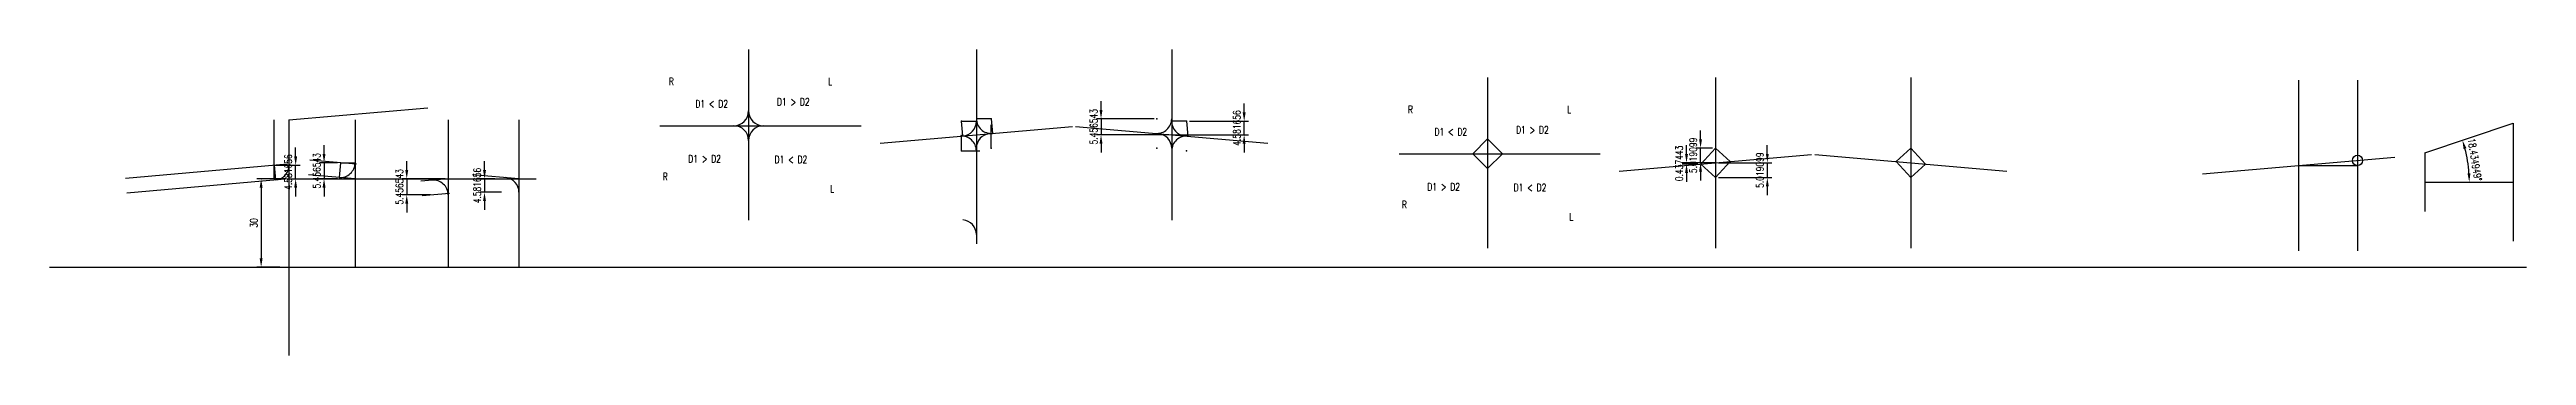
# Model space of a CAD drawing. Extents: x -2528 to 6089, y -2362 to 1067.
# Drawn here: x -2528 to -1687, y 441 to 545 of the extents above; entities that cross this region are included whole.
import ezdxf
from ezdxf.enums import TextEntityAlignment as Align

# ---------------------------------------------------------------- set-up
doc = ezdxf.new("R2010")
doc.units = 0
doc.header["$LTSCALE"] = 16
doc.header["$MEASUREMENT"] = 0
doc.layers.get('0').update_dxf_attribs({"linetype": 'CONTINUOUS'})
doc.layers.get('DEFPOINTS').update_dxf_attribs({"linetype": 'CONTINUOUS'})
doc.styles.add('ROMANS', font='ROMANS.shx', dxfattribs={"width": 0.75, "height": 2.5})
doc.dimstyles.get("Standard").update_dxf_attribs({"dimtxt": 0.18, "dimasz": 3, "dimexe": 2, "dimexo": 1.25, "dimgap": 1.25, "dimtad": 1, "dimzin": 0, "dimdsep": 46, "dimtxsty": 'ROMANS', "dimcen": 0, "dimclrd": 2, "dimclre": 2, "dimclrt": 2, "dimadec": 0, "dimazin": 0, "dimtfac": 1, "dimtix": 1, "dimtofl": 0, "dimtmove": 0, "dimatfit": 1, "dimfxl": 0, "dimtvp": 1, "dimtolj": 1, "dimtzin": 0, "dimarcsym": 0})
doc.dimstyles.new('STANDARD$0', dxfattribs={"dimtxt": 0.18, "dimasz": 3, "dimexe": 2, "dimexo": 1.25, "dimgap": 1.25, "dimtad": 1, "dimzin": 0, "dimdsep": 46, "dimtxsty": 'ROMANS', "dimcen": 0, "dimclrd": 2, "dimclre": 2, "dimclrt": 2, "dimadec": 0, "dimazin": 0, "dimtfac": 1, "dimtix": 1, "dimtofl": 0, "dimtmove": 0, "dimatfit": 1, "dimfxl": 0, "dimtvp": 1, "dimtolj": 1, "dimtzin": 0, "dimarcsym": 0})

# ---------------------------------------------------------------- blocks, each defined once
blk = doc.blocks.new('*D134')
at = {"color": 2, "linetype": 'ByBlock', "lineweight": -2, "transparency": 16777216}
for p, q in [((-2448.05, 501.24), (-2458, 501.24)), ((-2456.5, 498.24), (-2456.5, 474.24)), ((-2450.11, 471.24), (-2458, 471.24))]:
    blk.add_line(p, q, dxfattribs=at)
at = {"color": 2, "transparency": 16777216}
for points in [[(-2457, 498.24), (-2456, 498.24), (-2456.5, 501.24)], [(-2457, 474.24), (-2456, 474.24), (-2456.5, 471.24)]]:
    blk.add_solid(points, dxfattribs=at)
at = {"layer": 'DEFPOINTS', "color": 0, "transparency": 16777216}
for p in [(-2447.05, 501.24), (-2456.5, 471.24), (-2449.11, 471.24)]:
    blk.add_point(p, dxfattribs=at)
at = {"color": 3, "transparency": 16777216, "insert": (-2459, 486.24), "char_height": 2.5, "attachment_point": 5, "rotation": 90, "style": 'ROMANS'}
blk.add_mtext('\\A1;30', dxfattribs=at)
blk = doc.blocks.new('*D135')
at = {"color": 2, "linetype": 'ByBlock', "lineweight": -2, "transparency": 16777216}
for p, q in [((-2451.05, 505.82), (-2443.27, 505.82)), ((-2444.77, 508.82), (-2444.77, 511.82)), ((-2444.77, 501.24), (-2444.77, 505.82)), ((-2446.05, 501.24), (-2443.27, 501.24)), ((-2444.77, 498.24), (-2444.77, 495.24))]:
    blk.add_line(p, q, dxfattribs=at)
at = {"color": 2, "transparency": 16777216}
for points in [[(-2445.27, 508.82), (-2444.27, 508.82), (-2444.77, 505.82)], [(-2445.27, 498.24), (-2444.27, 498.24), (-2444.77, 501.24)]]:
    blk.add_solid(points, dxfattribs=at)
at = {"layer": 'DEFPOINTS', "color": 0, "transparency": 16777216}
for p in [(-2452.05, 505.82), (-2444.77, 505.82), (-2447.05, 501.24)]:
    blk.add_point(p, dxfattribs=at)
at = {"color": 3, "transparency": 16777216, "insert": (-2447.27, 503.53), "char_height": 2.5, "attachment_point": 5, "rotation": 90, "style": 'ROMANS'}
blk.add_mtext('\\A1;4.581656', dxfattribs=at)
blk = doc.blocks.new('*D136')
at = {"color": 2, "linetype": 'ByBlock', "lineweight": -2, "transparency": 16777216}
for p, q in [((-2430.59, 506.69), (-2436.62, 506.69)), ((-2435.12, 509.69), (-2435.12, 512.69)), ((-2435.12, 506.69), (-2435.12, 501.24)), ((-2430.59, 501.24), (-2436.62, 501.24)), ((-2435.12, 498.24), (-2435.12, 495.24))]:
    blk.add_line(p, q, dxfattribs=at)
at = {"color": 2, "transparency": 16777216}
for points in [[(-2435.62, 509.69), (-2434.62, 509.69), (-2435.12, 506.69)], [(-2435.62, 498.24), (-2434.62, 498.24), (-2435.12, 501.24)]]:
    blk.add_solid(points, dxfattribs=at)
at = {"layer": 'DEFPOINTS', "color": 0, "transparency": 16777216}
for p in [(-2429.59, 506.69), (-2435.12, 501.24), (-2429.59, 501.24)]:
    blk.add_point(p, dxfattribs=at)
at = {"color": 3, "transparency": 16777216, "insert": (-2437.62, 503.96), "char_height": 2.5, "attachment_point": 5, "rotation": 90, "style": 'ROMANS'}
blk.add_mtext('\\A1;5.456543', dxfattribs=at)
blk = doc.blocks.new('*D137')
at = {"color": 2, "linetype": 'ByBlock', "lineweight": -2, "transparency": 16777216}
for p, q in [((-2407.03, 504.24), (-2407.03, 507.24)), ((-2393.98, 501.24), (-2408.53, 501.24)), ((-2407.03, 501.24), (-2407.03, 495.78)), ((-2398.98, 495.78), (-2408.53, 495.78)), ((-2407.03, 492.78), (-2407.03, 489.78))]:
    blk.add_line(p, q, dxfattribs=at)
at = {"color": 2, "transparency": 16777216}
for points in [[(-2407.53, 504.24), (-2406.53, 504.24), (-2407.03, 501.24)], [(-2407.53, 492.78), (-2406.53, 492.78), (-2407.03, 495.78)]]:
    blk.add_solid(points, dxfattribs=at)
at = {"layer": 'DEFPOINTS', "color": 0, "transparency": 16777216}
for p in [(-2392.98, 501.24), (-2407.03, 495.78), (-2397.98, 495.78)]:
    blk.add_point(p, dxfattribs=at)
at = {"color": 3, "transparency": 16777216, "insert": (-2409.53, 498.51), "char_height": 2.5, "attachment_point": 5, "rotation": 90, "style": 'ROMANS'}
blk.add_mtext('\\A1;5.456543', dxfattribs=at)
blk = doc.blocks.new('*D138')
at = {"color": 2, "linetype": 'ByBlock', "lineweight": -2, "transparency": 16777216}
for p, q in [((-2380.61, 504.24), (-2380.61, 507.24)), ((-2377.14, 501.24), (-2382.11, 501.24)), ((-2374.89, 496.65), (-2382.11, 496.65)), ((-2380.61, 501.24), (-2380.61, 496.65)), ((-2380.61, 493.65), (-2380.61, 490.65))]:
    blk.add_line(p, q, dxfattribs=at)
at = {"color": 2, "transparency": 16777216}
for points in [[(-2381.11, 504.24), (-2380.11, 504.24), (-2380.61, 501.24)], [(-2381.11, 493.65), (-2380.11, 493.65), (-2380.61, 496.65)]]:
    blk.add_solid(points, dxfattribs=at)
at = {"layer": 'DEFPOINTS', "color": 0, "transparency": 16777216}
for p in [(-2380.61, 496.65), (-2376.14, 501.24), (-2373.89, 496.65)]:
    blk.add_point(p, dxfattribs=at)
at = {"color": 3, "transparency": 16777216, "insert": (-2383.11, 498.94), "char_height": 2.5, "attachment_point": 5, "rotation": 90, "style": 'ROMANS'}
blk.add_mtext('\\A1;4.581656', dxfattribs=at)
blk = doc.blocks.new('*D139')
at = {"color": 2, "linetype": 'ByBlock', "lineweight": -2, "transparency": 16777216}
for p, q in [((-2171.17, 524.65), (-2171.17, 527.65)), ((-2153.17, 521.65), (-2172.67, 521.65)), ((-2148.17, 516.2), (-2172.67, 516.2)), ((-2171.17, 521.65), (-2171.17, 516.2)), ((-2171.17, 513.2), (-2171.17, 510.2))]:
    blk.add_line(p, q, dxfattribs=at)
at = {"color": 2, "transparency": 16777216}
for points in [[(-2171.67, 524.65), (-2170.67, 524.65), (-2171.17, 521.65)], [(-2171.67, 513.2), (-2170.67, 513.2), (-2171.17, 516.2)]]:
    blk.add_solid(points, dxfattribs=at)
at = {"layer": 'DEFPOINTS', "color": 0, "transparency": 16777216}
for p in [(-2171.17, 516.2), (-2152.17, 521.65), (-2147.17, 516.2)]:
    blk.add_point(p, dxfattribs=at)
at = {"color": 3, "transparency": 16777216, "insert": (-2173.67, 518.92), "char_height": 2.5, "attachment_point": 5, "rotation": 90, "style": 'ROMANS'}
blk.add_mtext('\\A1;5.456543', dxfattribs=at)
blk = doc.blocks.new('*D140')
at = {"color": 2, "linetype": 'ByBlock', "lineweight": -2, "transparency": 16777216}
for p, q in [((-2122.55, 523.78), (-2122.55, 526.78)), ((-2146.17, 516.2), (-2121.05, 516.2)), ((-2141.17, 520.78), (-2121.05, 520.78)), ((-2122.55, 516.2), (-2122.55, 520.78)), ((-2122.55, 513.2), (-2122.55, 510.2))]:
    blk.add_line(p, q, dxfattribs=at)
at = {"color": 2, "transparency": 16777216}
for points in [[(-2123.05, 523.78), (-2122.05, 523.78), (-2122.55, 520.78)], [(-2123.05, 513.2), (-2122.05, 513.2), (-2122.55, 516.2)]]:
    blk.add_solid(points, dxfattribs=at)
at = {"layer": 'DEFPOINTS', "color": 0, "transparency": 16777216}
for p in [(-2147.17, 516.2), (-2142.17, 520.78), (-2122.55, 520.78)]:
    blk.add_point(p, dxfattribs=at)
at = {"color": 3, "transparency": 16777216, "insert": (-2125.05, 518.49), "char_height": 2.5, "attachment_point": 5, "rotation": 90, "style": 'ROMANS'}
blk.add_mtext('\\A1;4.581656', dxfattribs=at)
blk = doc.blocks.new('*D141')
at = {"color": 2, "linetype": 'ByBlock', "lineweight": -2, "transparency": 16777216}
for p, q in [((-1968.44, 506.68), (-1973.77, 506.68)), ((-1968.44, 506.25), (-1973.77, 506.25)), ((-1972.27, 509.68), (-1972.27, 512.68)), ((-1972.27, 506.25), (-1972.27, 506.68)), ((-1972.27, 503.25), (-1972.27, 500.25))]:
    blk.add_line(p, q, dxfattribs=at)
at = {"color": 2, "transparency": 16777216}
for points in [[(-1972.77, 509.68), (-1971.77, 509.68), (-1972.27, 506.68)], [(-1972.77, 503.25), (-1971.77, 503.25), (-1972.27, 506.25)]]:
    blk.add_solid(points, dxfattribs=at)
at = {"layer": 'DEFPOINTS', "color": 0, "transparency": 16777216}
for p in [(-1972.27, 506.68), (-1967.44, 506.68), (-1967.44, 506.25)]:
    blk.add_point(p, dxfattribs=at)
at = {"color": 3, "transparency": 16777216, "insert": (-1974.77, 506.46), "char_height": 2.5, "attachment_point": 5, "rotation": 90, "style": 'ROMANS'}
blk.add_mtext('\\A1;0.437443', dxfattribs=at)
blk = doc.blocks.new('*D142')
at = {"color": 2, "linetype": 'ByBlock', "lineweight": -2, "transparency": 16777216}
for p, q in [((-1967.51, 514.7), (-1967.51, 517.7)), ((-1963.44, 511.7), (-1969.01, 511.7)), ((-1964.85, 506.68), (-1969.01, 506.68)), ((-1967.51, 506.68), (-1967.51, 511.7)), ((-1967.51, 503.68), (-1967.51, 500.68))]:
    blk.add_line(p, q, dxfattribs=at)
at = {"color": 2, "transparency": 16777216}
for points in [[(-1968.01, 514.7), (-1967.01, 514.7), (-1967.51, 511.7)], [(-1968.01, 503.68), (-1967.01, 503.68), (-1967.51, 506.68)]]:
    blk.add_solid(points, dxfattribs=at)
at = {"layer": 'DEFPOINTS', "color": 0, "transparency": 16777216}
for p in [(-1967.51, 511.7), (-1963.85, 506.68), (-1962.44, 511.7)]:
    blk.add_point(p, dxfattribs=at)
at = {"color": 3, "transparency": 16777216, "insert": (-1970.01, 509.19), "char_height": 2.5, "attachment_point": 5, "rotation": 90, "style": 'ROMANS'}
blk.add_mtext('\\A1;5.019099', dxfattribs=at)
blk = doc.blocks.new('*D143')
at = {"color": 2, "linetype": 'ByBlock', "lineweight": -2, "transparency": 16777216}
for p, q in [((-1961.44, 506.68), (-1943.32, 506.68)), ((-1944.82, 509.68), (-1944.82, 512.68)), ((-1944.82, 506.68), (-1944.82, 501.66)), ((-1961.44, 501.66), (-1943.32, 501.66)), ((-1944.82, 498.66), (-1944.82, 495.66))]:
    blk.add_line(p, q, dxfattribs=at)
at = {"color": 2, "transparency": 16777216}
for points in [[(-1945.32, 509.68), (-1944.32, 509.68), (-1944.82, 506.68)], [(-1945.32, 498.66), (-1944.32, 498.66), (-1944.82, 501.66)]]:
    blk.add_solid(points, dxfattribs=at)
at = {"layer": 'DEFPOINTS', "color": 0, "transparency": 16777216}
for p in [(-1962.44, 506.68), (-1962.44, 501.66), (-1944.82, 501.66)]:
    blk.add_point(p, dxfattribs=at)
at = {"color": 3, "transparency": 16777216, "insert": (-1947.32, 504.17), "char_height": 2.5, "attachment_point": 5, "rotation": 90, "style": 'ROMANS'}
blk.add_mtext('\\A1;5.019099', dxfattribs=at)
blk = doc.blocks.new('*D144')
at = {"color": 2, "linetype": 'ByBlock', "lineweight": -2, "transparency": 16777216}
blk.add_arc((-1751.5, 500.1), 45.14, 3.80871, 14.62624, dxfattribs=at)
at = {"color": 2, "transparency": 16777216}
for points in [[(-1708.3, 511.35), (-1707.35, 511.64), (-1708.68, 514.37)], [(-1705.96, 503.11), (-1706.96, 503.08), (-1706.36, 500.1)]]:
    blk.add_solid(points, dxfattribs=at)
at = {"layer": 'DEFPOINTS', "color": 0, "transparency": 16777216}
for p in [(-1691.5, 520.1), (-1721.5, 510.1), (-1706.62, 504.93), (-1721.5, 500.1), (-1691.5, 500.1)]:
    blk.add_point(p, dxfattribs=at)
at = {"color": 3, "transparency": 16777216, "insert": (-1704.48, 507.73), "char_height": 2.5, "attachment_point": 5, "rotation": 279.21747, "style": 'ROMANS'}
blk.add_mtext('\\A1;18.434949°', dxfattribs=at)

msp = doc.modelspace()

# ---------------------------------------------------------------- linework, layer by layer
at = {"color": 0}
for p, q in [((-2290.9186502, 545.1475177), (-2290.9186502, 487.2435783)), ((-2213.5259981, 545.1475177), (-2213.5259981, 479.1381031)), ((-2147.1656428, 545.1475177), (-2147.1656428, 487.2435783)), ((-2039.8348336, 535.6347461), (-2039.8348336, 477.7308067)), ((-1962.4421815, 535.6347461), (-1962.4421815, 477.7308067)), ((-1896.0818261, 535.6347461), (-1896.0818261, 477.7308067)), ((-1764.3326481, 534.7026641), (-1764.3326481, 476.7987247)), ((-1744.3326481, 534.7026641), (-1744.3326481, 476.7987247)), ((-2447.0506149, 521.2351869), (-2399.8783118, 525.3622286)), ((-2452.0506149, 501.2351869), (-2452.0506149, 521.2351869)), ((-2447.0506149, 521.2351869), (-2447.0506149, 441.2351869)), ((-2424.587076, 521.2351869), (-2424.587076, 471.2351869)), ((-2392.9799151, 521.2351869), (-2392.9799151, 471.2351869)), ((-2368.8944003, 521.2351869), (-2368.8944003, 471.2351869)), ((-2320.9995822, 519.2755428), (-2252.7010587, 519.2755428)), ((-2246.180239, 513.3386721), (-2180.8717573, 519.0524239)), ((-2218.0902194, 515.7962304), (-2218.5259981, 520.7772039)), ((-2218.5259981, 520.7772039), (-2213.5259981, 520.7772039)), ((-2218.5259981, 510.7390055), (-2218.5259981, 516.195548)), ((-2208.5259981, 521.6520905), (-2213.5259981, 521.6520905)), ((-2208.5259981, 521.6520905), (-2208.0902194, 516.671117)), ((-2208.5259981, 511.6138922), (-2208.5259981, 519.5463647)), ((-2179.8198836, 519.0524239), (-2114.511402, 513.3386721)), ((-2142.1656428, 520.7772039), (-2147.1656428, 520.7772039)), ((-2147.1656428, 516.195548), (-2139.8241923, 516.195548)), ((-2142.1656428, 520.7772039), (-2141.7298641, 515.719979)), ((-2044.8348336, 509.7627712), (-2039.8348336, 514.7627712)), ((-2039.8348336, 514.7627712), (-2034.8348336, 509.7627712)), ((-1721.500458, 510.0967955), (-1691.500458, 520.0967955)), ((-1691.500458, 520.0967955), (-1691.500458, 480.0967955)), ((-2447.4863936, 506.2161604), (-2502.5503497, 501.3986884)), ((-2452.0506149, 505.8168427), (-2444.9645182, 505.8168427)), ((-2452.0506149, 505.8168427), (-2451.6148362, 500.8358692)), ((-2424.1512973, 506.2161604), (-2439.9616719, 507.5993889)), ((-2429.587076, 506.6917294), (-2430.0228547, 501.7107559)), ((-2429.587076, 506.6917294), (-2424.587076, 506.6917294)), ((-2218.5259981, 510.7390055), (-2212.3302291, 510.7390055)), ((-2069.9157655, 509.7627712), (-2001.617242, 509.7627712)), ((-2039.8348336, 504.7627712), (-2044.8348336, 509.7627712)), ((-2034.8348336, 509.7627712), (-2039.8348336, 504.7627712)), ((-1995.0964223, 503.8259005), (-1929.7879406, 509.5396523)), ((-1962.4421815, 506.6827764), (-1968.6640072, 506.6827764)), ((-1967.4421815, 506.2453331), (-1962.4421815, 511.7018756)), ((-1962.4421815, 501.6636772), (-1967.4421815, 506.2453331)), ((-1962.4421815, 511.7018756), (-1957.4421815, 507.1202198)), ((-1957.4421815, 507.1202198), (-1962.4421815, 501.6636772)), ((-1928.736067, 509.5396523), (-1863.4275853, 503.8259005)), ((-1901.0818261, 507.1202198), (-1896.0818261, 511.7018756)), ((-1896.0818261, 501.6636772), (-1901.0818261, 507.1202198)), ((-1896.0818261, 511.7018756), (-1891.0818261, 506.2453331)), ((-1891.0818261, 506.2453331), (-1896.0818261, 501.6636772)), ((-1796.986889, 502.8938185), (-1731.6784073, 508.6075703)), ((-1764.3326481, 505.7506944), (-1744.3326481, 505.7506944)), ((-1721.500458, 510.0967955), (-1721.500458, 490.0967955)), ((-2447.0506149, 501.2351869), (-2502.114571, 496.4177149)), ((-2447.0506149, 501.2351869), (-2363.0780002, 501.2351869)), ((-2424.587076, 501.2351869), (-2440.3974506, 502.6184154)), ((-2392.9799151, 501.2351869), (-2402.270187, 500.4223934)), ((-2368.8944003, 501.2351869), (-2384.7047749, 502.6184154)), ((-1721.500458, 500.0967955), (-1691.500458, 500.0967955)), ((-2392.5441364, 496.2542134), (-2401.8344083, 495.4414199)), ((-2528.376886, 471.2351869), (-1686.932189, 471.2351869))]:
    msp.add_line(p, q, dxfattribs=at)
msp.add_circle((-1744.3326481, 507.5004677), 1.7497733, dxfattribs=at)
for centre, start, end in [((-2295.9186502, 524.2755428), 270, 0), ((-2285.9186502, 524.2755428), 180, 270), ((-2295.9186502, 514.2755428), 0, 90), ((-2285.9186502, 514.2755428), 90, 180), ((-2218.5259981, 510.7390055), 0, 95), ((-2218.5259981, 520.7772039), 275, 0), ((-2208.5259981, 521.6520905), 180, 275), ((-2208.5259981, 511.6138922), 95, 180), ((-2152.1656428, 511.6138922), 0, 85), ((-2142.1656428, 520.7772039), 180, 265), ((-2452.0506149, 505.8168427), 275, 0), ((-2429.587076, 506.6917294), 265, 0), ((-2397.9799151, 495.7786444), 0, 95), ((-2373.8944003, 496.653531), 0, 85), ((-2218.5259981, 482.3152632), 0, 85)]:
    msp.add_arc(centre, 5, start, end, dxfattribs=at)
at = {"color": 1}
for centre, start, end in [((-2152.1656428, 521.6520905), 265, 0), ((-2142.1656428, 510.7390055), 85, 180)]:
    msp.add_arc(centre, 5, start, end, dxfattribs=at)
at = {"color": 0}
for p in [(-2218.5259981, 520.7772039), (-2208.5259981, 521.6520905), (-2152.1656428, 521.6520905), (-2142.1656428, 520.7772039), (-2218.5259981, 510.7390055), (-2208.5259981, 511.6138922), (-2152.1656428, 511.6138922), (-2142.1656428, 510.7390055)]:
    msp.add_point(p, dxfattribs=at)

# ---------------------------------------------------------------- texts
at = {"color": 3, "style": 'ROMANS', "width": 0.75}
for s, p in [('R', (-2317.1267711, 534.2899491)), ('L', (-2263.2174005, 534.2899491)), ('D1 < D2', (-2303.4278358, 526.720321)), ('D1 > D2', (-2275.7076085, 527.3645379)), ('R', (-2066.0429544, 524.7771775)), ('L', (-2012.1335838, 524.7771775)), ('D1 < D2', (-2052.3440191, 517.2075494)), ('D1 > D2', (-2024.6237919, 517.8517663)), ('D1 > D2', (-2305.8452903, 508.0378218)), ('D1 < D2', (-2276.5134401, 507.7962416)), ('R', (-2319.221909, 501.9982259)), ('L', (-2262.4921682, 497.8107661)), ('D1 > D2', (-2054.7614736, 498.5250503)), ('D1 < D2', (-2025.4296234, 498.2834701)), ('R', (-2068.1380923, 492.4854543)), ('L', (-2011.4083515, 488.2979945))]:
    msp.add_text(s, height=2.5, dxfattribs=at).set_placement(p, align=Align.MIDDLE)

# ---------------------------------------------------------------- dimensions: what is measured, and where the dimension line sits
at = {"color": 0}
for base, p1, p2, override, picture, middle in [((-2171.16965819, 516.19554803), (-2152.16564279, 521.65209054), (-2147.16564279, 516.19554803), {"dimtxt": 3, "dimexe": 1.5, "dimexo": 1, "dimdec": 6, "dimclrt": 3, "dimtofl": 1, "dimatfit": 0, "dimtvp": 0, "dimarcsym": 1}, '*D139', (-2173.66965819, 518.92381929)), ((-2122.5522664, 520.7772039), (-2147.1656428, 516.195548), (-2142.1656428, 520.7772039), {"dimtxt": 3, "dimexe": 1.5, "dimexo": 1, "dimdec": 6, "dimclrt": 3, "dimtofl": 1, "dimatfit": 0, "dimtvp": 0, "dimarcsym": 1}, '*D140', (-2125.0522664, 518.486376)), ((-1972.2742175, 506.6827764), (-1967.4421815, 506.2453331), (-1967.4421815, 506.6827764), {"dimtxt": 3, "dimexe": 1.5, "dimexo": 1, "dimdec": 6, "dimclrt": 3, "dimtofl": 1, "dimatfit": 0, "dimtvp": 0, "dimarcsym": 1}, '*D141', (-1974.7742175, 506.4640548)), ((-1967.5095946, 511.7018756), (-1963.8543395, 506.6827764), (-1962.4421815, 511.7018756), {"dimtxt": 3, "dimexe": 1.5, "dimexo": 1, "dimdec": 6, "dimclrt": 3, "dimtofl": 1, "dimatfit": 0, "dimtvp": 0, "dimarcsym": 1}, '*D142', (-1970.0095946, 509.192326)), ((-2444.7731278, 505.8168427), (-2447.0506149, 501.2351869), (-2452.0506149, 505.8168427), {"dimtxt": 3, "dimexe": 1.5, "dimexo": 1, "dimdec": 6, "dimclrt": 3, "dimtofl": 1, "dimatfit": 0, "dimtvp": 0, "dimarcsym": 1}, '*D135', (-2447.2731278, 503.5260148)), ((-2435.11520226, 501.23518686), (-2429.58707599, 506.69172937), (-2429.58707599, 501.23518686), {"dimtxt": 3, "dimexe": 1.5, "dimexo": 1, "dimdec": 6, "dimclrt": 3, "dimtofl": 1, "dimatfit": 0, "dimtvp": 0, "dimarcsym": 1}, '*D136', (-2437.61520226, 503.96345812)), ((-2407.0275842785, 495.7786443589), (-2392.9799150815, 501.2351868643), (-2397.9799150815, 495.7786443589), {"dimtxt": 3, "dimexe": 1.5, "dimexo": 1, "dimdec": 6, "dimclrt": 3, "dimtofl": 1, "dimatfit": 0, "dimtvp": 0, "dimarcsym": 1}, '*D137', (-2409.5275842785, 498.5069156116)), ((-2380.6064035, 496.653531), (-2376.1379392, 501.2351869), (-2373.8944003, 496.653531), {"dimtxt": 3, "dimexe": 1.5, "dimexo": 1, "dimdec": 6, "dimclrt": 3, "dimtofl": 1, "dimatfit": 0, "dimtvp": 0, "dimarcsym": 1}, '*D138', (-2383.1064035, 498.9443589)), ((-1944.8229753, 501.6636772), (-1962.4421815, 506.6827764), (-1962.4421815, 501.6636772), {"dimtxt": 3, "dimexe": 1.5, "dimexo": 1, "dimdec": 6, "dimclrt": 3, "dimtofl": 1, "dimatfit": 0, "dimtvp": 0, "dimarcsym": 1}, '*D143', (-1947.3229753, 504.1732268)), ((-2456.496884, 471.2351869), (-2447.0506149, 501.2351869), (-2449.1059679, 471.2351869), {"dimtxt": 3, "dimexe": 1.5, "dimexo": 1, "dimdec": 0, "dimclrt": 3, "dimtofl": 1, "dimatfit": 0, "dimtvp": 0, "dimarcsym": 1}, '*D134', (-2458.996884, 486.2351869))]:
    dim = msp.add_linear_dim(base=base, p1=p1, p2=p2, angle=90, dimstyle='STANDARD$0', override=override, dxfattribs=at)
    dim.commit()
    dim.dimension.update_dxf_attribs({"geometry": picture, "text_midpoint": middle})
dim = msp.add_angular_dim_2l(base=(-1706.6214616, 504.9286165), line1=((-1721.500458, 500.0967955), (-1691.500458, 500.0967955)), line2=((-1721.500458, 510.0967955), (-1691.500458, 520.0967955)), dimstyle='Standard', override={"dimtxt": 3, "dimexe": 1.5, "dimexo": 1, "dimdec": 0, "dimclrt": 3, "dimadec": 6, "dimtofl": 1, "dimatfit": 0, "dimtvp": 0, "dimarcsym": 1}, dxfattribs=at)
dim.commit()
dim.dimension.update_dxf_attribs({"geometry": '*D144', "text_midpoint": (-1704.4772384, 507.7276135)})

doc.saveas('drawing.dxf')
